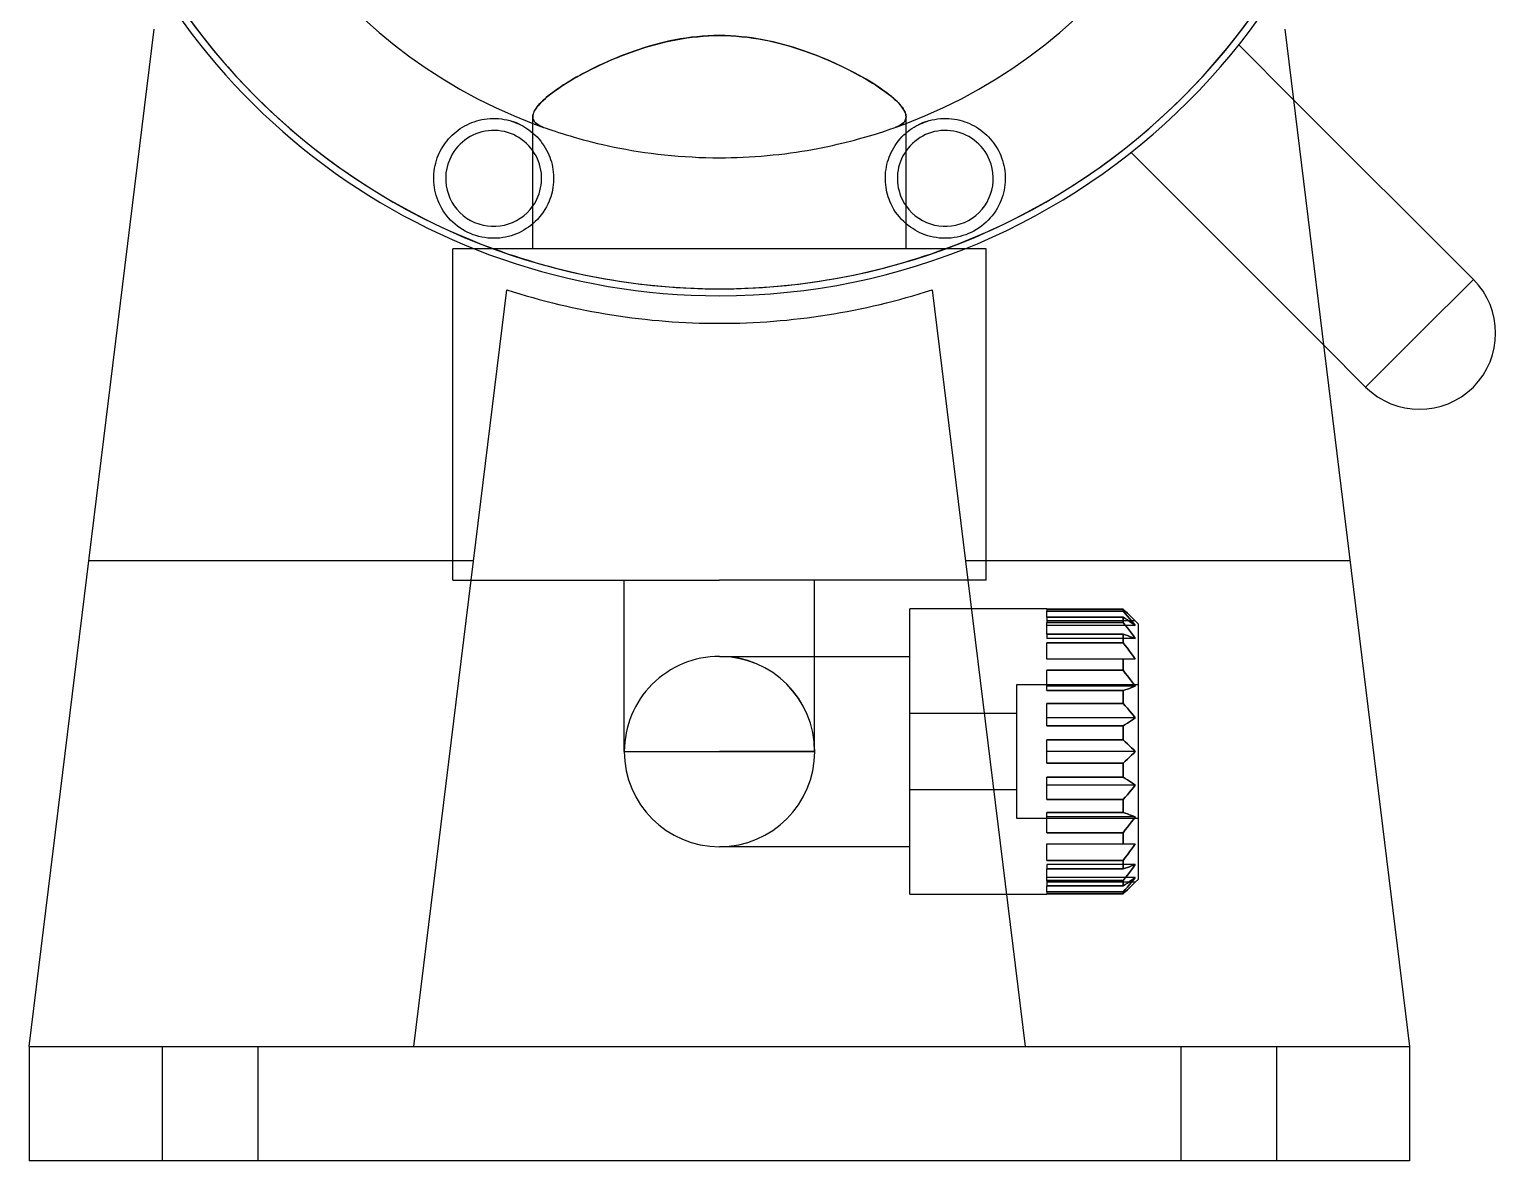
# Model space of a CAD drawing. Header units: millimetres. Extents: x -200 to 45, y 0 to 465.
# Drawn here: x -200 to 44.5, y 0 to 188.7 of the extents above; entities that cross this region are included whole.
import ezdxf

# ---------------------------------------------------------------- set-up
doc = ezdxf.new("R2010")
doc.units = ezdxf.units.MM
doc.layers.add('MAIN-1', color=7, linetype='Continuous')
doc.layers.add('MAIN-2', color=7, linetype='Continuous')

msp = doc.modelspace()

# ---------------------------------------------------------------- linework, layer by layer
at = {"layer": 'MAIN-1'}
for p, q in [((-200.03, 19.05), (-179.19, 188.75)), ((9.33, 188.75), (30.16, 19.05)), ((-96.68, 185.92), (-97.52, 185.66)), ((-95.84, 186.16), (-96.68, 185.92)), ((-94.98, 186.38), (-95.84, 186.16)), ((-94.11, 186.6), (-94.98, 186.38)), ((-93.23, 186.8), (-94.11, 186.6)), ((-92.34, 186.98), (-93.23, 186.8)), ((-91.43, 187.14), (-92.34, 186.98)), ((-90.52, 187.28), (-91.43, 187.14)), ((-89.6, 187.41), (-90.52, 187.28)), ((-88.68, 187.51), (-89.6, 187.41)), ((-87.75, 187.59), (-88.68, 187.51)), ((-86.81, 187.65), (-87.75, 187.59)), ((-85.87, 187.69), (-86.81, 187.65)), ((-84.93, 187.7), (-85.87, 187.69)), ((-84.02, 187.69), (-84.93, 187.7)), ((-83.1, 187.65), (-84.02, 187.69)), ((-82.19, 187.6), (-83.1, 187.65)), ((-81.28, 187.52), (-82.19, 187.6)), ((-80.38, 187.42), (-81.28, 187.52)), ((-79.48, 187.31), (-80.38, 187.42)), ((-78.6, 187.17), (-79.48, 187.31)), ((-77.72, 187.01), (-78.6, 187.17)), ((-76.85, 186.84), (-77.72, 187.01)), ((-75.99, 186.65), (-76.85, 186.84)), ((-75.14, 186.45), (-75.99, 186.65)), ((-74.3, 186.23), (-75.14, 186.45)), ((-73.47, 186), (-74.3, 186.23)), ((-72.65, 185.76), (-73.47, 186)), ((-102.96, 183.64), (-103.68, 183.33)), ((-102.23, 183.95), (-102.96, 183.64)), ((-101.48, 184.25), (-102.23, 183.95)), ((-100.72, 184.55), (-101.48, 184.25)), ((-99.94, 184.84), (-100.72, 184.55)), ((-99.14, 185.12), (-99.94, 184.84)), ((-98.34, 185.4), (-99.14, 185.12)), ((-97.52, 185.66), (-98.34, 185.4)), ((-71.84, 185.5), (-72.65, 185.76)), ((-71.04, 185.23), (-71.84, 185.5)), ((-70.25, 184.96), (-71.04, 185.23)), ((-69.46, 184.67), (-70.25, 184.96)), ((-68.69, 184.37), (-69.46, 184.67)), ((-67.93, 184.07), (-68.69, 184.37)), ((-67.18, 183.76), (-67.93, 184.07)), ((-66.44, 183.44), (-67.18, 183.76)), ((-65.71, 183.11), (-66.44, 183.44)), ((-108.23, 181.07), (-108.81, 180.74)), ((-107.64, 181.39), (-108.23, 181.07)), ((-107.02, 181.72), (-107.64, 181.39)), ((-106.39, 182.04), (-107.02, 181.72)), ((-105.74, 182.36), (-106.39, 182.04)), ((-105.07, 182.69), (-105.74, 182.36)), ((-104.38, 183.01), (-105.07, 182.69)), ((-103.68, 183.33), (-104.38, 183.01)), ((-65, 182.78), (-65.71, 183.11)), ((-64.3, 182.45), (-65, 182.78)), ((-63.62, 182.11), (-64.3, 182.45)), ((-62.95, 181.77), (-63.62, 182.11)), ((-62.31, 181.43), (-62.95, 181.77)), ((-61.68, 181.09), (-62.31, 181.43)), ((-61.07, 180.76), (-61.68, 181.09)), ((-112.3, 178.53), (-112.72, 178.23)), ((-111.87, 178.84), (-112.3, 178.53)), ((-111.41, 179.15), (-111.87, 178.84)), ((-110.93, 179.46), (-111.41, 179.15)), ((-110.43, 179.78), (-110.93, 179.46)), ((-109.91, 180.1), (-110.43, 179.78)), ((-109.37, 180.42), (-109.91, 180.1)), ((-108.81, 180.74), (-109.37, 180.42)), ((-60.49, 180.42), (-61.07, 180.76)), ((-59.93, 180.08), (-60.49, 180.42)), ((-59.38, 179.75), (-59.93, 180.08)), ((-58.86, 179.42), (-59.38, 179.75)), ((-58.37, 179.09), (-58.86, 179.42)), ((-57.89, 178.77), (-58.37, 179.09)), ((-57.44, 178.45), (-57.89, 178.77)), ((-114.97, 176.25), (-115.19, 175.99)), ((-114.72, 176.52), (-114.97, 176.25)), ((-114.44, 176.79), (-114.72, 176.52)), ((-114.15, 177.06), (-114.44, 176.79)), ((-113.82, 177.35), (-114.15, 177.06)), ((-113.48, 177.63), (-113.82, 177.35)), ((-113.11, 177.93), (-113.48, 177.63)), ((-112.72, 178.23), (-113.11, 177.93)), ((-57.02, 178.13), (-57.44, 178.45)), ((-56.62, 177.82), (-57.02, 178.13)), ((-56.24, 177.52), (-56.62, 177.82)), ((-55.89, 177.22), (-56.24, 177.52)), ((-55.56, 176.92), (-55.89, 177.22)), ((-55.27, 176.64), (-55.56, 176.92)), ((-54.99, 176.36), (-55.27, 176.64)), ((-54.75, 176.08), (-54.99, 176.36)), ((-54.53, 175.82), (-54.75, 176.08)), ((10.76, 177.06), (40.79, 147.03)), ((-125, 173.58), (-124.56, 173.68)), ((-124.56, 173.68), (-124.11, 173.76)), ((-124.11, 173.76), (-123.66, 173.82)), ((-123.66, 173.82), (-123.19, 173.86)), ((-123.19, 173.86), (-122.72, 173.88)), ((-122.72, 173.88), (-122.25, 173.87)), ((-122.25, 173.87), (-121.77, 173.85)), ((-121.77, 173.85), (-121.29, 173.8)), ((-121.29, 173.8), (-120.82, 173.72)), ((-120.82, 173.72), (-120.35, 173.63)), ((-120.35, 173.63), (-119.89, 173.51)), ((-116.03, 174.36), (-116.05, 174.16)), ((-116.05, 152.12), (-116.05, 174.16)), ((-115.99, 174.57), (-116.03, 174.36)), ((-115.92, 174.79), (-115.99, 174.57)), ((-115.83, 175.02), (-115.92, 174.79)), ((-115.71, 175.25), (-115.83, 175.02)), ((-115.56, 175.49), (-115.71, 175.25)), ((-115.39, 175.74), (-115.56, 175.49)), ((-115.19, 175.99), (-115.39, 175.74)), ((-54.35, 175.56), (-54.53, 175.82)), ((-54.19, 175.31), (-54.35, 175.56)), ((-54.05, 175.06), (-54.19, 175.31)), ((-53.95, 174.82), (-54.05, 175.06)), ((-53.88, 174.59), (-53.95, 174.82)), ((-53.83, 174.37), (-53.88, 174.59)), ((-53.82, 174.16), (-53.83, 174.37)), ((-53.82, 152.12), (-53.82, 174.16)), ((-49.97, 173.51), (-49.51, 173.62)), ((-49.51, 173.62), (-49.04, 173.72)), ((-49.04, 173.72), (-48.57, 173.79)), ((-48.57, 173.79), (-48.09, 173.85)), ((-48.09, 173.85), (-47.62, 173.87)), ((-47.62, 173.87), (-47.14, 173.88)), ((-47.14, 173.88), (-46.67, 173.86)), ((-46.67, 173.86), (-46.21, 173.82)), ((-46.21, 173.82), (-45.75, 173.76)), ((-45.75, 173.76), (-45.3, 173.68)), ((-45.3, 173.68), (-44.86, 173.58)), ((-129.51, 171.1), (-129.19, 171.39)), ((-129.19, 171.39), (-128.86, 171.67)), ((-128.86, 171.67), (-128.51, 171.94)), ((-128.51, 171.94), (-128.15, 172.19)), ((-128.15, 172.19), (-127.79, 172.42)), ((-127.79, 172.42), (-127.41, 172.64)), ((-127.41, 172.64), (-127.02, 172.84)), ((-127.02, 172.84), (-126.63, 173.03)), ((-126.63, 173.03), (-126.23, 173.19)), ((-126.23, 173.19), (-125.83, 173.34)), ((-125.83, 173.34), (-125.42, 173.47)), ((-125.42, 173.47), (-125, 173.58)), ((-119.89, 173.51), (-119.44, 173.37)), ((-118.1, 172.82), (-117.74, 172.63)), ((-117.74, 172.63), (-117.39, 172.42)), ((-117.39, 172.42), (-117.04, 172.2)), ((-117.04, 172.2), (-116.7, 171.96)), ((-116.7, 171.96), (-116.37, 171.71)), ((-116.37, 171.71), (-116.05, 171.44)), ((-53.82, 171.44), (-53.5, 171.71)), ((-53.5, 171.71), (-53.17, 171.96)), ((-53.17, 171.96), (-52.83, 172.2)), ((-52.83, 172.2), (-52.48, 172.42)), ((-52.48, 172.42), (-52.12, 172.63)), ((-52.12, 172.63), (-51.76, 172.82)), ((-50.42, 173.37), (-49.97, 173.51)), ((-44.86, 173.58), (-44.44, 173.47)), ((-44.44, 173.47), (-44.03, 173.34)), ((-44.03, 173.34), (-43.63, 173.19)), ((-43.63, 173.19), (-43.23, 173.03)), ((-43.23, 173.03), (-42.84, 172.84)), ((-42.84, 172.84), (-42.45, 172.64)), ((-42.45, 172.64), (-42.08, 172.42)), ((-42.08, 172.42), (-41.71, 172.19)), ((-41.71, 172.19), (-41.35, 171.94)), ((-41.35, 171.94), (-41.01, 171.67)), ((-41.01, 171.67), (-40.67, 171.39)), ((-40.67, 171.39), (-40.36, 171.1)), ((-131.49, 168.44), (-131.3, 168.8)), ((-131.3, 168.8), (-131.09, 169.14)), ((-131.09, 169.14), (-130.87, 169.49)), ((-130.87, 169.49), (-130.63, 169.83)), ((-130.63, 169.83), (-130.37, 170.16)), ((-130.37, 170.16), (-130.1, 170.48)), ((-130.1, 170.48), (-129.81, 170.8)), ((-129.81, 170.8), (-129.51, 171.1)), ((-40.36, 171.1), (-40.05, 170.8)), ((-40.05, 170.8), (-39.77, 170.48)), ((-39.77, 170.48), (-39.49, 170.16)), ((-39.49, 170.16), (-39.24, 169.83)), ((-39.24, 169.83), (-38.99, 169.49)), ((-38.99, 169.49), (-38.77, 169.14)), ((-38.77, 169.14), (-38.56, 168.8)), ((-38.56, 168.8), (-38.37, 168.44)), ((-132.36, 166.01), (-132.25, 166.44)), ((-132.25, 166.44), (-132.13, 166.88)), ((-132.13, 166.88), (-131.99, 167.3)), ((-131.99, 167.3), (-131.83, 167.71)), ((-131.83, 167.71), (-131.66, 168.08)), ((-131.66, 168.08), (-131.49, 168.44)), ((-38.37, 168.44), (-38.2, 168.08)), ((-38.2, 168.08), (-38.03, 167.71)), ((-38.03, 167.71), (-37.88, 167.3)), ((-37.88, 167.3), (-37.73, 166.88)), ((-37.73, 166.88), (-37.61, 166.44)), ((-37.61, 166.44), (-37.5, 166.01)), ((-132.59, 164.19), (-132.56, 164.65)), ((-132.59, 163.73), (-132.59, 164.19)), ((-132.56, 164.65), (-132.51, 165.11)), ((-132.51, 165.11), (-132.45, 165.56)), ((-132.45, 165.56), (-132.36, 166.01)), ((-37.5, 166.01), (-37.42, 165.56)), ((-37.42, 165.56), (-37.35, 165.11)), ((-37.35, 165.11), (-37.3, 164.65)), ((-37.3, 164.65), (-37.28, 164.19)), ((-37.28, 164.19), (-37.27, 163.73)), ((-132.57, 163.27), (-132.59, 163.73)), ((-132.53, 162.81), (-132.57, 163.27)), ((-132.47, 162.35), (-132.53, 162.81)), ((-132.39, 161.9), (-132.47, 162.35)), ((-132.29, 161.45), (-132.39, 161.9)), ((-132.17, 161.01), (-132.29, 161.45)), ((-37.57, 161.45), (-37.69, 161.01)), ((-37.47, 161.9), (-37.57, 161.45)), ((-37.39, 162.35), (-37.47, 161.9)), ((-37.33, 162.81), (-37.39, 162.35)), ((-37.29, 163.27), (-37.33, 162.81)), ((-37.27, 163.73), (-37.29, 163.27)), ((-132.03, 160.58), (-132.17, 161.01)), ((-131.87, 160.15), (-132.03, 160.58)), ((-131.68, 159.72), (-131.87, 160.15)), ((-131.47, 159.29), (-131.68, 159.72)), ((-131.24, 158.87), (-131.47, 159.29)), ((-38.39, 159.29), (-38.62, 158.87)), ((-38.18, 159.72), (-38.39, 159.29)), ((-37.99, 160.15), (-38.18, 159.72)), ((-37.83, 160.58), (-37.99, 160.15)), ((-37.69, 161.01), (-37.83, 160.58)), ((-130.99, 158.46), (-131.24, 158.87)), ((-130.71, 158.05), (-130.99, 158.46)), ((-130.42, 157.65), (-130.71, 158.05)), ((-130.1, 157.27), (-130.42, 157.65)), ((-129.76, 156.9), (-130.1, 157.27)), ((-129.4, 156.55), (-129.76, 156.9)), ((-129.02, 156.22), (-129.4, 156.55)), ((-40.47, 156.55), (-40.84, 156.22)), ((-40.11, 156.9), (-40.47, 156.55)), ((-39.77, 157.27), (-40.11, 156.9)), ((-39.45, 157.65), (-39.77, 157.27)), ((-39.15, 158.05), (-39.45, 157.65)), ((-38.87, 158.46), (-39.15, 158.05)), ((-38.62, 158.87), (-38.87, 158.46)), ((-128.62, 155.91), (-129.02, 156.22)), ((-128.21, 155.61), (-128.62, 155.91)), ((-127.79, 155.34), (-128.21, 155.61)), ((-127.36, 155.09), (-127.79, 155.34)), ((-126.92, 154.86), (-127.36, 155.09)), ((-126.47, 154.66), (-126.92, 154.86)), ((-126.01, 154.48), (-126.47, 154.66)), ((-125.54, 154.33), (-126.01, 154.48)), ((-125.06, 154.19), (-125.54, 154.33)), ((-124.58, 154.08), (-125.06, 154.19)), ((-124.08, 153.99), (-124.58, 154.08)), ((-120.6, 154.08), (-121.08, 153.99)), ((-120.12, 154.19), (-120.6, 154.08)), ((-119.66, 154.32), (-120.12, 154.19)), ((-119.21, 154.47), (-119.66, 154.32)), ((-118.77, 154.64), (-119.21, 154.47)), ((-118.35, 154.82), (-118.77, 154.64)), ((-117.94, 155.02), (-118.35, 154.82)), ((-117.54, 155.25), (-117.94, 155.02)), ((-117.15, 155.49), (-117.54, 155.25)), ((-116.77, 155.75), (-117.15, 155.49)), ((-116.4, 156.02), (-116.77, 155.75)), ((-116.05, 156.32), (-116.4, 156.02)), ((-53.46, 156.02), (-53.82, 156.32)), ((-53.09, 155.75), (-53.46, 156.02)), ((-52.71, 155.49), (-53.09, 155.75)), ((-52.32, 155.25), (-52.71, 155.49)), ((-51.92, 155.02), (-52.32, 155.25)), ((-51.51, 154.82), (-51.92, 155.02)), ((-51.09, 154.64), (-51.51, 154.82)), ((-50.66, 154.47), (-51.09, 154.64)), ((-50.2, 154.32), (-50.66, 154.47)), ((-49.74, 154.19), (-50.2, 154.32)), ((-49.26, 154.08), (-49.74, 154.19)), ((-48.78, 153.99), (-49.26, 154.08)), ((-45.29, 154.08), (-45.78, 153.99)), ((-44.8, 154.19), (-45.29, 154.08)), ((-44.32, 154.33), (-44.8, 154.19)), ((-43.85, 154.48), (-44.32, 154.33)), ((-43.39, 154.66), (-43.85, 154.48)), ((-42.94, 154.86), (-43.39, 154.66)), ((-42.5, 155.09), (-42.94, 154.86)), ((-42.07, 155.34), (-42.5, 155.09)), ((-41.65, 155.61), (-42.07, 155.34)), ((-41.24, 155.91), (-41.65, 155.61)), ((-40.84, 156.22), (-41.24, 155.91)), ((-84.93, 152.12), (-129.38, 152.12)), ((-129.38, 96.84), (-129.38, 152.12)), ((-123.58, 153.93), (-124.08, 153.99)), ((-123.08, 153.89), (-123.58, 153.93)), ((-122.58, 153.88), (-123.08, 153.89)), ((-122.07, 153.89), (-122.58, 153.88)), ((-121.58, 153.93), (-122.07, 153.89)), ((-121.08, 153.99), (-121.58, 153.93)), ((-40.48, 152.12), (-84.93, 152.12)), ((-48.29, 153.93), (-48.78, 153.99)), ((-47.79, 153.89), (-48.29, 153.93)), ((-47.29, 153.88), (-47.79, 153.89)), ((-46.78, 153.89), (-47.29, 153.88)), ((-46.28, 153.93), (-46.78, 153.89)), ((-45.78, 153.99), (-46.28, 153.93)), ((-40.48, 96.84), (-40.48, 152.12)), ((40.79, 147.03), (31.81, 138.05)), ((22.83, 129.07), (31.81, 138.05)), ((15.79, 136.11), (22.83, 129.07)), ((-135.89, 19.05), (-126.34, 96.84)), ((-129.38, 96.84), (-84.93, 96.84)), ((-100.81, 68.26), (-100.81, 96.84)), ((-40.48, 96.84), (-84.93, 96.84)), ((-69.06, 68.26), (-69.06, 96.84)), ((-43.52, 96.84), (-33.97, 19.05)), ((-53.18, 44.45), (-53.18, 92.08)), ((-42.94, 92.08), (-53.18, 92.08)), ((-69.06, 84.14), (-53.18, 84.14)), ((-100.81, 68.26), (-84.93, 68.26)), ((-69.06, 68.26), (-84.93, 68.26)), ((-84.93, 52.39), (-53.18, 52.39)), ((-53.18, 44.45), (-37.09, 44.45)), ((-200.03, 19.05), (-177.8, 19.05)), ((-200.03, 19.05), (-200.03, 0)), ((-177.8, 19.05), (-161.93, 19.05)), ((-177.8, 0), (-177.8, 19.05)), ((-161.93, 19.05), (-7.94, 19.05)), ((-161.93, 19.05), (-161.93, 0)), ((-7.94, 19.05), (7.94, 19.05)), ((-7.94, 0), (-7.94, 19.05)), ((7.94, 19.05), (30.16, 19.05)), ((7.94, 19.05), (7.94, 0)), ((30.16, 19.05), (30.16, 0)), ((-177.8, 0), (-200.03, 0)), ((-161.93, 0), (-177.8, 0)), ((-7.94, 0), (-161.93, 0)), ((7.94, 0), (-7.94, 0)), ((30.16, 0), (7.94, 0))]:
    msp.add_line(p, q, dxfattribs=at)
for centre, radius, start, end in [((-84.93, 254.79), 109.34, 110.1124, 249.8876), ((-84.93, 254.79), 109.34, 290.1124, 69.8876), ((-84.93, 254.79), 87.47, 110.8374, 249.1626), ((-84.93, 254.79), 87.47, 290.8374, 69.1626), ((-122.59, 163.88), 8, 35.1373, 157.5), ((-84.93, 254.79), 88.43, 247.0312, 247.9688), ((-47.27, 163.88), 8, 22.5, 144.8628), ((-84.93, 254.79), 88.43, 292.0312, 292.9688), ((-122.59, 163.88), 8, 157.5, 324.8627), ((-47.27, 163.88), 8, 215.1372, 22.5), ((31.81, 138.05), 12.7, 315, 45), ((31.81, 138.05), 12.7, 225, 315), ((-84.93, 68.26), 15.88, 180, 270), ((-84.93, 68.26), 15.88, 270, 0)]:
    msp.add_arc(centre, radius, start, end, dxfattribs=at)
at = {"layer": 'MAIN-2'}
for p, q in [((-179.19, 188.75), (-179.19, 188.75)), ((-179.19, 188.75), (-179.19, 188.75)), ((9.33, 188.75), (9.33, 188.75)), ((9.33, 188.75), (9.33, 188.75)), ((-97.21, 185.76), (-96.39, 186)), ((-96.39, 186), (-95.57, 186.23)), ((-95.57, 186.23), (-94.73, 186.45)), ((-94.73, 186.45), (-93.88, 186.65)), ((-93.88, 186.65), (-93.02, 186.84)), ((-93.02, 186.84), (-92.15, 187.01)), ((-92.15, 187.01), (-91.27, 187.17)), ((-91.27, 187.17), (-90.38, 187.31)), ((-90.38, 187.31), (-89.48, 187.42)), ((-89.48, 187.42), (-88.58, 187.52)), ((-88.58, 187.52), (-87.67, 187.6)), ((-87.67, 187.6), (-86.76, 187.65)), ((-86.76, 187.65), (-85.85, 187.69)), ((-85.85, 187.69), (-84.93, 187.7)), ((-84.93, 187.7), (-83.99, 187.69)), ((-83.99, 187.69), (-83.05, 187.65)), ((-83.05, 187.65), (-82.12, 187.59)), ((-82.12, 187.59), (-81.18, 187.51)), ((-81.18, 187.51), (-80.26, 187.41)), ((-80.26, 187.41), (-79.34, 187.28)), ((-79.34, 187.28), (-78.43, 187.14)), ((-78.43, 187.14), (-77.53, 186.98)), ((-77.53, 186.98), (-76.63, 186.8)), ((-76.63, 186.8), (-75.75, 186.6)), ((-75.75, 186.6), (-74.88, 186.38)), ((-74.88, 186.38), (-74.03, 186.16)), ((-74.03, 186.16), (-73.18, 185.92)), ((-73.18, 185.92), (-72.35, 185.66)), ((1.66, 186.16), (10.76, 177.06)), ((-104.15, 183.11), (-103.43, 183.44)), ((-103.43, 183.44), (-102.69, 183.76)), ((-102.69, 183.76), (-101.94, 184.07)), ((-101.94, 184.07), (-101.17, 184.37)), ((-101.17, 184.37), (-100.4, 184.67)), ((-100.4, 184.67), (-99.62, 184.96)), ((-99.62, 184.96), (-98.82, 185.23)), ((-98.82, 185.23), (-98.02, 185.5)), ((-98.02, 185.5), (-97.21, 185.76)), ((-72.35, 185.66), (-71.53, 185.4)), ((-71.53, 185.4), (-70.72, 185.12)), ((-70.72, 185.12), (-69.93, 184.84)), ((-69.93, 184.84), (-69.15, 184.55)), ((-69.15, 184.55), (-68.38, 184.25)), ((-68.38, 184.25), (-67.63, 183.95)), ((-67.63, 183.95), (-66.9, 183.64)), ((-66.9, 183.64), (-66.18, 183.33)), ((-108.79, 180.76), (-108.18, 181.09)), ((-108.18, 181.09), (-107.56, 181.43)), ((-107.56, 181.43), (-106.91, 181.77)), ((-106.91, 181.77), (-106.25, 182.11)), ((-106.25, 182.11), (-105.56, 182.45)), ((-105.56, 182.45), (-104.86, 182.78)), ((-104.86, 182.78), (-104.15, 183.11)), ((-66.18, 183.33), (-65.48, 183.01)), ((-65.48, 183.01), (-64.79, 182.69)), ((-64.79, 182.69), (-64.13, 182.36)), ((-64.13, 182.36), (-63.48, 182.04)), ((-63.48, 182.04), (-62.84, 181.72)), ((-62.84, 181.72), (-62.23, 181.39)), ((-62.23, 181.39), (-61.63, 181.07)), ((-61.63, 181.07), (-61.05, 180.74)), ((-112.42, 178.45), (-111.97, 178.77)), ((-111.97, 178.77), (-111.49, 179.09)), ((-111.49, 179.09), (-111, 179.42)), ((-111, 179.42), (-110.48, 179.75)), ((-110.48, 179.75), (-109.94, 180.08)), ((-109.94, 180.08), (-109.37, 180.42)), ((-109.37, 180.42), (-108.79, 180.76)), ((-61.05, 180.74), (-60.49, 180.42)), ((-60.49, 180.42), (-59.95, 180.1)), ((-59.95, 180.1), (-59.43, 179.78)), ((-59.43, 179.78), (-58.93, 179.46)), ((-58.93, 179.46), (-58.45, 179.15)), ((-58.45, 179.15), (-58, 178.84)), ((-58, 178.84), (-57.56, 178.53)), ((-57.56, 178.53), (-57.14, 178.23)), ((-115.33, 175.82), (-115.11, 176.08)), ((-115.11, 176.08), (-114.87, 176.36)), ((-114.87, 176.36), (-114.6, 176.64)), ((-114.6, 176.64), (-114.3, 176.92)), ((-114.3, 176.92), (-113.97, 177.22)), ((-113.97, 177.22), (-113.62, 177.52)), ((-113.62, 177.52), (-113.25, 177.82)), ((-113.25, 177.82), (-112.84, 178.13)), ((-112.84, 178.13), (-112.42, 178.45)), ((-57.14, 178.23), (-56.75, 177.93)), ((-56.75, 177.93), (-56.38, 177.63)), ((-56.38, 177.63), (-56.04, 177.35)), ((-56.04, 177.35), (-55.72, 177.06)), ((-55.72, 177.06), (-55.42, 176.79)), ((-55.42, 176.79), (-55.15, 176.52)), ((-55.15, 176.52), (-54.9, 176.25)), ((-54.9, 176.25), (-54.67, 175.99)), ((-116.05, 174.16), (-116.03, 174.37)), ((-116.05, 174.16), (-116.03, 173.94)), ((-116.03, 173.94), (-116.05, 174.16)), ((-116.03, 174.37), (-115.99, 174.59)), ((-116.03, 173.94), (-115.98, 173.72)), ((-115.98, 173.72), (-116.03, 173.94)), ((-115.99, 174.59), (-115.91, 174.82)), ((-115.98, 173.72), (-115.89, 173.52)), ((-115.89, 173.52), (-115.98, 173.72)), ((-115.91, 174.82), (-115.81, 175.06)), ((-115.81, 175.06), (-115.68, 175.31)), ((-115.68, 175.31), (-115.52, 175.56)), ((-115.52, 175.56), (-115.33, 175.82)), ((-54.67, 175.99), (-54.48, 175.74)), ((-54.48, 175.74), (-54.3, 175.49)), ((-54.3, 175.49), (-54.16, 175.25)), ((-54.16, 175.25), (-54.03, 175.02)), ((-54.03, 175.02), (-53.94, 174.79)), ((-53.98, 173.52), (-53.89, 173.72)), ((-53.89, 173.72), (-53.98, 173.52)), ((-53.94, 174.79), (-53.87, 174.57)), ((-53.89, 173.72), (-53.83, 173.94)), ((-53.83, 173.94), (-53.89, 173.72)), ((-53.87, 174.57), (-53.83, 174.36)), ((-53.83, 174.36), (-53.82, 174.16)), ((-53.83, 173.94), (-53.82, 174.16)), ((-53.82, 174.16), (-53.83, 173.94)), ((-116.05, 171.44), (-115.7, 171.12)), ((-115.89, 173.52), (-115.76, 173.33)), ((-115.76, 173.33), (-115.89, 173.52)), ((-115.76, 173.33), (-115.6, 173.15)), ((-115.6, 173.15), (-115.76, 173.33)), ((-115.6, 173.15), (-115.4, 172.97)), ((-115.4, 172.97), (-115.6, 173.15)), ((-115.4, 172.97), (-115.17, 172.81)), ((-115.17, 172.81), (-115.4, 172.97)), ((-115.17, 172.81), (-114.9, 172.66)), ((-114.9, 172.66), (-115.17, 172.81)), ((-114.9, 172.66), (-114.6, 172.52)), ((-114.6, 172.52), (-114.9, 172.66)), ((-114.6, 172.52), (-114.26, 172.38)), ((-114.26, 172.38), (-114.6, 172.52)), ((-114.25, 172.38), (-113.84, 172.24)), ((-113.84, 172.24), (-113.38, 172.08)), ((-113.38, 172.08), (-112.88, 171.91)), ((-112.88, 171.91), (-112.35, 171.73)), ((-112.35, 171.73), (-111.77, 171.54)), ((-111.77, 171.54), (-111.16, 171.35)), ((-111.16, 171.35), (-110.52, 171.15)), ((-59.31, 171.16), (-58.75, 171.33)), ((-58.75, 171.33), (-58.22, 171.5)), ((-58.22, 171.5), (-57.71, 171.67)), ((-57.71, 171.67), (-57.23, 171.83)), ((-57.23, 171.83), (-56.78, 171.98)), ((-56.78, 171.98), (-56.35, 172.12)), ((-56.35, 172.12), (-55.96, 172.26)), ((-55.96, 172.26), (-55.61, 172.38)), ((-55.61, 172.38), (-55.27, 172.52)), ((-55.27, 172.52), (-55.61, 172.38)), ((-55.27, 172.52), (-54.96, 172.66)), ((-54.96, 172.66), (-55.27, 172.52)), ((-54.96, 172.66), (-54.69, 172.81)), ((-54.69, 172.81), (-54.96, 172.66)), ((-54.69, 172.81), (-54.46, 172.97)), ((-54.46, 172.97), (-54.69, 172.81)), ((-54.46, 172.97), (-54.26, 173.15)), ((-54.26, 173.15), (-54.46, 172.97)), ((-54.26, 173.15), (-54.1, 173.33)), ((-54.1, 173.33), (-54.26, 173.15)), ((-54.17, 171.12), (-53.82, 171.44)), ((-54.1, 173.33), (-53.98, 173.52)), ((-53.98, 173.52), (-54.1, 173.33)), ((-115.7, 171.12), (-115.36, 170.79)), ((-115.36, 170.79), (-115.05, 170.45)), ((-115.05, 170.45), (-114.75, 170.09)), ((-114.75, 170.09), (-114.48, 169.72)), ((-114.48, 169.72), (-114.22, 169.35)), ((-114.22, 169.35), (-113.99, 168.98)), ((-113.99, 168.98), (-113.77, 168.6)), ((-110.52, 171.15), (-109.84, 170.95)), ((-109.84, 170.95), (-109.14, 170.74)), ((-109.14, 170.74), (-108.41, 170.53)), ((-108.41, 170.53), (-107.66, 170.33)), ((-107.66, 170.33), (-106.89, 170.12)), ((-106.89, 170.12), (-106.09, 169.92)), ((-106.09, 169.92), (-105.25, 169.71)), ((-105.25, 169.71), (-104.37, 169.51)), ((-104.37, 169.51), (-103.46, 169.31)), ((-103.46, 169.31), (-102.52, 169.11)), ((-102.52, 169.11), (-101.55, 168.92)), ((-101.55, 168.92), (-100.55, 168.73)), ((-69.42, 168.71), (-68.55, 168.87)), ((-68.55, 168.87), (-67.7, 169.04)), ((-67.7, 169.04), (-66.87, 169.21)), ((-66.87, 169.21), (-66.06, 169.38)), ((-66.06, 169.38), (-65.28, 169.56)), ((-65.28, 169.56), (-64.53, 169.74)), ((-64.53, 169.74), (-63.8, 169.91)), ((-63.8, 169.91), (-63.1, 170.09)), ((-63.1, 170.09), (-62.42, 170.27)), ((-62.42, 170.27), (-61.76, 170.45)), ((-61.76, 170.45), (-61.12, 170.63)), ((-61.12, 170.63), (-60.5, 170.81)), ((-60.5, 170.81), (-59.89, 170.98)), ((-59.89, 170.98), (-59.31, 171.16)), ((-56.09, 168.6), (-55.88, 168.98)), ((-55.88, 168.98), (-55.64, 169.35)), ((-55.64, 169.35), (-55.39, 169.72)), ((-55.39, 169.72), (-55.11, 170.09)), ((-55.11, 170.09), (-54.81, 170.45)), ((-54.81, 170.45), (-54.5, 170.79)), ((-54.5, 170.79), (-54.17, 171.12)), ((-113.77, 168.6), (-113.58, 168.22)), ((-113.58, 168.22), (-113.4, 167.83)), ((-113.4, 167.83), (-113.24, 167.44)), ((-113.24, 167.44), (-113.1, 167.03)), ((-113.1, 167.03), (-112.97, 166.62)), ((-112.97, 166.62), (-112.86, 166.2)), ((-100.55, 168.73), (-99.52, 168.55)), ((-99.52, 168.55), (-98.47, 168.38)), ((-98.47, 168.38), (-97.4, 168.22)), ((-97.4, 168.22), (-96.31, 168.07)), ((-96.31, 168.07), (-95.2, 167.93)), ((-95.2, 167.93), (-94.08, 167.8)), ((-94.08, 167.8), (-92.94, 167.69)), ((-92.94, 167.69), (-91.8, 167.6)), ((-91.8, 167.6), (-90.65, 167.51)), ((-90.65, 167.51), (-89.5, 167.45)), ((-89.5, 167.45), (-88.35, 167.39)), ((-88.35, 167.39), (-87.2, 167.35)), ((-87.2, 167.35), (-86.06, 167.33)), ((-86.06, 167.33), (-84.93, 167.32)), ((-84.93, 167.32), (-83.95, 167.33)), ((-83.95, 167.33), (-82.96, 167.35)), ((-82.96, 167.35), (-81.97, 167.38)), ((-81.97, 167.38), (-80.97, 167.42)), ((-80.97, 167.42), (-79.97, 167.47)), ((-79.97, 167.47), (-78.97, 167.53)), ((-78.97, 167.53), (-77.97, 167.6)), ((-77.97, 167.6), (-76.98, 167.69)), ((-76.98, 167.69), (-76, 167.78)), ((-76, 167.78), (-75.02, 167.89)), ((-75.02, 167.89), (-74.05, 168)), ((-74.05, 168), (-73.09, 168.13)), ((-73.09, 168.13), (-72.15, 168.26)), ((-72.15, 168.26), (-71.22, 168.4)), ((-71.22, 168.4), (-70.32, 168.55)), ((-70.32, 168.55), (-69.42, 168.71)), ((-57, 166.2), (-56.89, 166.62)), ((-56.89, 166.62), (-56.76, 167.03)), ((-56.76, 167.03), (-56.62, 167.44)), ((-56.62, 167.44), (-56.46, 167.83)), ((-56.46, 167.83), (-56.28, 168.22)), ((-56.28, 168.22), (-56.09, 168.6)), ((-16.3, 168.2), (15.79, 136.11)), ((-112.86, 166.2), (-112.77, 165.78)), ((-112.77, 165.78), (-112.7, 165.35)), ((-112.7, 165.35), (-112.64, 164.92)), ((-112.64, 164.92), (-112.61, 164.49)), ((-112.61, 164.49), (-112.59, 164.07)), ((-112.59, 164.07), (-112.59, 163.64)), ((-57.27, 164.07), (-57.26, 164.49)), ((-57.27, 163.64), (-57.27, 164.07)), ((-57.26, 164.49), (-57.22, 164.92)), ((-57.22, 164.92), (-57.16, 165.35)), ((-57.16, 165.35), (-57.09, 165.78)), ((-57.09, 165.78), (-57, 166.2)), ((-112.86, 161.58), (-112.96, 161.19)), ((-112.77, 161.98), (-112.86, 161.58)), ((-112.7, 162.38), (-112.77, 161.98)), ((-112.65, 162.8), (-112.7, 162.38)), ((-112.61, 163.22), (-112.65, 162.8)), ((-112.59, 163.64), (-112.61, 163.22)), ((-57.25, 163.22), (-57.27, 163.64)), ((-57.21, 162.8), (-57.25, 163.22)), ((-57.16, 162.38), (-57.21, 162.8)), ((-57.09, 161.98), (-57.16, 162.38)), ((-57.01, 161.58), (-57.09, 161.98)), ((-56.91, 161.19), (-57.01, 161.58)), ((-113.78, 159.14), (-114.04, 158.7)), ((-113.55, 159.6), (-113.78, 159.14)), ((-113.35, 160.05), (-113.55, 159.6)), ((-113.2, 160.43), (-113.35, 160.05)), ((-113.07, 160.81), (-113.2, 160.43)), ((-112.96, 161.19), (-113.07, 160.81)), ((-56.79, 160.81), (-56.91, 161.19)), ((-56.66, 160.43), (-56.79, 160.81)), ((-56.51, 160.05), (-56.66, 160.43)), ((-56.31, 159.6), (-56.51, 160.05)), ((-56.08, 159.14), (-56.31, 159.6)), ((-55.83, 158.7), (-56.08, 159.14)), ((-115.66, 156.67), (-116.05, 156.32)), ((-115.29, 157.04), (-115.66, 156.67)), ((-114.94, 157.44), (-115.29, 157.04)), ((-114.62, 157.84), (-114.94, 157.44)), ((-114.31, 158.27), (-114.62, 157.84)), ((-114.04, 158.7), (-114.31, 158.27)), ((-55.55, 158.27), (-55.83, 158.7)), ((-55.25, 157.84), (-55.55, 158.27)), ((-54.92, 157.44), (-55.25, 157.84)), ((-54.57, 157.04), (-54.92, 157.44)), ((-54.21, 156.67), (-54.57, 157.04)), ((-53.82, 156.32), (-54.21, 156.67)), ((40.79, 147.03), (31.81, 138.05)), ((-126.34, 96.84), (-120.39, 145.3)), ((-120.39, 145.3), (-120.39, 145.3)), ((-120.39, 145.3), (-120.39, 145.3)), ((-49.47, 145.3), (-49.47, 145.3)), ((-49.47, 145.3), (-49.47, 145.3)), ((-49.47, 145.3), (-43.52, 96.84)), ((31.81, 138.05), (22.83, 129.07)), ((-190.07, 100.11), (-190.07, 100.11)), ((-190.07, 100.11), (-190.07, 100.11)), ((-190.07, 100.11), (-125.94, 100.11)), ((-125.94, 100.11), (-125.94, 100.11)), ((-125.94, 100.11), (-125.94, 100.11)), ((-43.93, 100.11), (-43.93, 100.11)), ((-43.93, 100.11), (-43.93, 100.11)), ((-43.93, 100.11), (20.21, 100.11)), ((20.21, 100.11), (20.21, 100.11)), ((20.21, 100.11), (20.21, 100.11)), ((-30.32, 92.08), (-42.94, 92.08)), ((-30.32, 92.08), (-30.32, 91.99)), ((-30.32, 91.99), (-17.62, 91.99)), ((-17.62, 91.99), (-30.32, 91.99)), ((-30.32, 91.99), (-30.32, 91.69)), ((-17.62, 91.69), (-30.32, 91.69)), ((-30.32, 90.68), (-30.32, 91.69)), ((-30.32, 91.69), (-17.62, 91.69)), ((-30.32, 90.68), (-17.62, 90.68)), ((-17.62, 90.68), (-30.32, 90.68)), ((-30.32, 90.68), (-30.32, 89.79)), ((-17.62, 91.99), (-17.62, 91.69)), ((-17.62, 91.99), (-17.26, 91.66)), ((-17.26, 91.66), (-17.62, 91.99)), ((-17.62, 91.69), (-17.62, 91.99)), ((-17.26, 91.28), (-17.62, 91.69)), ((-17.62, 91.69), (-17.26, 91.28)), ((-17.62, 90.68), (-17.62, 89.79)), ((-17.62, 90.68), (-17.26, 90.44)), ((-17.26, 90.44), (-17.62, 90.68)), ((-17.62, 89.79), (-17.62, 90.68)), ((-17.26, 91.66), (-16.91, 91.32)), ((-16.91, 91.32), (-17.26, 91.66)), ((-16.91, 90.87), (-17.26, 91.28)), ((-17.26, 91.28), (-16.91, 90.87)), ((-16.91, 91.32), (-16.56, 91)), ((-16.56, 91), (-16.91, 91.32)), ((-16.56, 90.47), (-16.91, 90.87)), ((-16.91, 90.87), (-16.56, 90.47)), ((-16.56, 91), (-16.23, 90.67)), ((-16.23, 90.67), (-16.56, 91)), ((-16.23, 90.67), (-15.9, 90.36)), ((-15.9, 90.36), (-16.23, 90.67)), ((-15.59, 90.04), (-30.32, 90.04)), ((-17.62, 89.79), (-30.32, 89.79)), ((-30.32, 87.84), (-30.32, 89.79)), ((-30.32, 89.79), (-17.62, 89.79)), ((-15.59, 89.3), (-30.32, 89.3)), ((-15.59, 89.3), (-30.32, 89.3)), ((-17.26, 89.33), (-17.62, 89.79)), ((-17.62, 89.79), (-17.26, 89.33)), ((-17.26, 90.44), (-16.91, 90.21)), ((-16.91, 90.21), (-17.26, 90.44)), ((-16.91, 88.88), (-17.26, 89.33)), ((-17.26, 89.33), (-16.91, 88.88)), ((-16.91, 90.21), (-16.56, 89.98)), ((-16.56, 89.98), (-16.91, 90.21)), ((-16.56, 88.43), (-16.91, 88.88)), ((-16.91, 88.88), (-16.56, 88.43)), ((-16.23, 90.07), (-16.56, 90.47)), ((-16.56, 90.47), (-16.23, 90.07)), ((-16.56, 89.98), (-16.23, 89.75)), ((-16.23, 89.75), (-16.56, 89.98)), ((-16.23, 87.99), (-16.56, 88.43)), ((-16.56, 88.43), (-16.23, 87.99)), ((-15.9, 89.68), (-16.23, 90.07)), ((-16.23, 90.07), (-15.9, 89.68)), ((-16.23, 89.75), (-15.9, 89.52)), ((-15.9, 89.52), (-16.23, 89.75)), ((-15.9, 90.36), (-15.59, 90.04)), ((-15.59, 90.04), (-15.9, 90.36)), ((-15.59, 89.3), (-15.9, 89.68)), ((-15.9, 89.68), (-15.59, 89.3)), ((-15.9, 89.52), (-15.59, 89.3)), ((-15.59, 89.3), (-15.9, 89.52)), ((-15.08, 89.53), (-15.59, 90.04)), ((-15.08, 46.99), (-15.08, 89.53)), ((-30.32, 87.84), (-17.62, 87.84)), ((-17.62, 87.84), (-30.32, 87.84)), ((-30.32, 87.84), (-30.32, 87.12)), ((-15.59, 87.12), (-30.32, 87.12)), ((-15.59, 87.12), (-30.32, 87.12)), ((-17.62, 86.42), (-30.32, 86.42)), ((-30.32, 83.66), (-30.32, 86.42)), ((-30.32, 86.42), (-17.62, 86.42)), ((-17.62, 87.84), (-17.62, 86.42)), ((-17.62, 87.84), (-17.26, 87.72)), ((-17.26, 87.72), (-17.62, 87.84)), ((-17.62, 86.42), (-17.62, 87.84)), ((-17.26, 85.95), (-17.62, 86.42)), ((-17.62, 86.42), (-17.26, 85.95)), ((-17.26, 87.72), (-16.91, 87.59)), ((-16.91, 87.59), (-17.26, 87.72)), ((-16.91, 85.48), (-17.26, 85.95)), ((-17.26, 85.95), (-16.91, 85.48)), ((-16.91, 87.59), (-16.56, 87.47)), ((-16.56, 87.47), (-16.91, 87.59)), ((-16.56, 87.47), (-16.23, 87.36)), ((-16.23, 87.36), (-16.56, 87.47)), ((-15.9, 87.55), (-16.23, 87.99)), ((-16.23, 87.99), (-15.9, 87.55)), ((-16.23, 87.36), (-15.9, 87.24)), ((-15.9, 87.24), (-16.23, 87.36)), ((-15.59, 87.12), (-15.9, 87.55)), ((-15.9, 87.55), (-15.59, 87.12)), ((-15.9, 87.24), (-15.59, 87.12)), ((-15.59, 87.12), (-15.9, 87.24)), ((-84.93, 84.14), (-69.06, 84.14)), ((-17.62, 83.66), (-30.32, 83.66)), ((-30.32, 83.66), (-30.32, 83.66)), ((-30.32, 83.66), (-30.32, 83.66)), ((-17.62, 83.66), (-17.62, 81.82)), ((-17.26, 83.66), (-17.62, 83.66)), ((-17.62, 81.82), (-17.62, 83.66)), ((-16.91, 83.66), (-17.26, 83.66)), ((-16.56, 85.01), (-16.91, 85.48)), ((-16.91, 85.48), (-16.56, 85.01)), ((-16.56, 83.66), (-16.91, 83.66)), ((-16.23, 84.56), (-16.56, 85.01)), ((-16.56, 85.01), (-16.23, 84.56)), ((-16.23, 83.66), (-16.56, 83.66)), ((-15.9, 84.11), (-16.23, 84.56)), ((-16.23, 84.56), (-15.9, 84.11)), ((-15.9, 83.66), (-16.23, 83.66)), ((-15.59, 83.66), (-15.9, 84.11)), ((-15.9, 84.11), (-15.59, 83.66)), ((-15.59, 83.66), (-15.9, 83.66)), ((-17.62, 81.82), (-30.32, 81.82)), ((-30.32, 78.44), (-30.32, 81.82)), ((-30.32, 81.82), (-17.62, 81.82)), ((-17.26, 81.36), (-17.62, 81.82)), ((-17.62, 81.82), (-17.26, 81.36)), ((-16.91, 80.9), (-17.26, 81.36)), ((-17.26, 81.36), (-16.91, 80.9)), ((-16.56, 80.46), (-16.91, 80.9)), ((-16.91, 80.9), (-16.56, 80.46)), ((-35.4, 79.38), (-35.4, 57.15)), ((-15.08, 79.38), (-35.4, 79.38)), ((-15.59, 79.15), (-30.32, 79.15)), ((-15.59, 79.15), (-30.32, 79.15)), ((-30.32, 78.44), (-17.62, 78.44)), ((-17.62, 78.44), (-30.32, 78.44)), ((-17.62, 78.44), (-17.26, 78.56)), ((-17.26, 78.56), (-17.62, 78.44)), ((-17.62, 78.44), (-17.62, 76.29)), ((-17.62, 76.29), (-17.62, 78.44)), ((-17.26, 78.56), (-16.91, 78.68)), ((-16.91, 78.68), (-17.26, 78.56)), ((-16.91, 78.68), (-16.56, 78.8)), ((-16.56, 78.8), (-16.91, 78.68)), ((-16.23, 80.02), (-16.56, 80.46)), ((-16.56, 80.46), (-16.23, 80.02)), ((-16.56, 78.8), (-16.23, 78.92)), ((-16.23, 78.92), (-16.56, 78.8)), ((-15.9, 79.58), (-16.23, 80.02)), ((-16.23, 80.02), (-15.9, 79.58)), ((-16.23, 78.92), (-15.9, 79.04)), ((-15.9, 79.04), (-16.23, 78.92)), ((-15.59, 79.15), (-15.9, 79.58)), ((-15.9, 79.58), (-15.59, 79.15)), ((-15.9, 79.04), (-15.59, 79.15)), ((-15.59, 79.15), (-15.9, 79.04)), ((-17.62, 76.29), (-30.32, 76.29)), ((-30.32, 72.52), (-30.32, 76.29)), ((-30.32, 76.29), (-17.62, 76.29)), ((-17.26, 75.88), (-17.62, 76.29)), ((-17.62, 76.29), (-17.26, 75.88)), ((-16.91, 75.47), (-17.26, 75.88)), ((-17.26, 75.88), (-16.91, 75.47)), ((-53.18, 61.91), (-53.18, 74.61)), ((-35.4, 74.61), (-53.18, 74.61)), ((-15.59, 73.9), (-30.32, 73.9)), ((-15.59, 73.9), (-30.32, 73.9)), ((-16.56, 75.07), (-16.91, 75.47)), ((-16.91, 75.47), (-16.56, 75.07)), ((-16.23, 74.67), (-16.56, 75.07)), ((-16.56, 75.07), (-16.23, 74.67)), ((-16.56, 73.23), (-16.23, 73.45)), ((-16.23, 73.45), (-16.56, 73.23)), ((-15.9, 74.28), (-16.23, 74.67)), ((-16.23, 74.67), (-15.9, 74.28)), ((-16.23, 73.45), (-15.9, 73.68)), ((-15.9, 73.68), (-16.23, 73.45)), ((-15.59, 73.9), (-15.9, 74.28)), ((-15.9, 74.28), (-15.59, 73.9)), ((-15.9, 73.68), (-15.59, 73.9)), ((-15.59, 73.9), (-15.9, 73.68)), ((-30.32, 72.52), (-17.62, 72.52)), ((-17.62, 72.52), (-30.32, 72.52)), ((-17.62, 72.52), (-17.26, 72.76)), ((-17.26, 72.76), (-17.62, 72.52)), ((-17.62, 72.52), (-17.62, 70.21)), ((-17.62, 70.21), (-17.62, 72.52)), ((-17.26, 72.76), (-16.91, 72.99)), ((-16.91, 72.99), (-17.26, 72.76)), ((-16.91, 72.99), (-16.56, 73.23)), ((-16.56, 73.23), (-16.91, 72.99)), ((-17.62, 70.21), (-30.32, 70.21)), ((-30.32, 66.31), (-30.32, 70.21)), ((-30.32, 70.21), (-17.62, 70.21)), ((-17.26, 69.88), (-17.62, 70.21)), ((-17.62, 70.21), (-17.26, 69.88)), ((-16.91, 69.54), (-17.26, 69.88)), ((-17.26, 69.88), (-16.91, 69.54)), ((-16.56, 69.22), (-16.91, 69.54)), ((-16.91, 69.54), (-16.56, 69.22)), ((-16.23, 68.89), (-16.56, 69.22)), ((-16.56, 69.22), (-16.23, 68.89)), ((-15.9, 68.58), (-16.23, 68.89)), ((-16.23, 68.89), (-15.9, 68.58)), ((-15.59, 68.26), (-15.9, 68.58)), ((-15.9, 68.58), (-15.59, 68.26)), ((-100.81, 68.26), (-84.93, 68.26)), ((-84.93, 68.26), (-69.06, 68.26)), ((-15.59, 68.26), (-30.32, 68.26)), ((-15.59, 68.26), (-30.32, 68.26)), ((-30.32, 66.31), (-17.62, 66.31)), ((-17.62, 66.31), (-30.32, 66.31)), ((-17.62, 66.31), (-17.26, 66.65)), ((-17.26, 66.65), (-17.62, 66.31)), ((-17.62, 66.31), (-17.62, 64.01)), ((-17.62, 64.01), (-17.62, 66.31)), ((-17.26, 66.65), (-16.91, 66.98)), ((-16.91, 66.98), (-17.26, 66.65)), ((-16.91, 66.98), (-16.56, 67.31)), ((-16.56, 67.31), (-16.91, 66.98)), ((-16.56, 67.31), (-16.23, 67.63)), ((-16.23, 67.63), (-16.56, 67.31)), ((-16.23, 67.63), (-15.9, 67.95)), ((-15.9, 67.95), (-16.23, 67.63)), ((-15.9, 67.95), (-15.59, 68.26)), ((-15.59, 68.26), (-15.9, 67.95)), ((-17.62, 64.01), (-30.32, 64.01)), ((-30.32, 60.23), (-30.32, 64.01)), ((-30.32, 64.01), (-17.62, 64.01)), ((-17.26, 63.77), (-17.62, 64.01)), ((-17.62, 64.01), (-17.26, 63.77)), ((-16.91, 63.53), (-17.26, 63.77)), ((-17.26, 63.77), (-16.91, 63.53)), ((-53.18, 61.91), (-35.4, 61.91)), ((-15.59, 62.63), (-30.32, 62.63)), ((-15.59, 62.63), (-30.32, 62.63)), ((-16.56, 63.3), (-16.91, 63.53)), ((-16.91, 63.53), (-16.56, 63.3)), ((-16.91, 61.06), (-16.56, 61.46)), ((-16.56, 61.46), (-16.91, 61.06)), ((-16.23, 63.07), (-16.56, 63.3)), ((-16.56, 63.3), (-16.23, 63.07)), ((-16.56, 61.46), (-16.23, 61.85)), ((-16.23, 61.85), (-16.56, 61.46)), ((-15.9, 62.85), (-16.23, 63.07)), ((-16.23, 63.07), (-15.9, 62.85)), ((-16.23, 61.85), (-15.9, 62.24)), ((-15.9, 62.24), (-16.23, 61.85)), ((-15.59, 62.63), (-15.9, 62.85)), ((-15.9, 62.85), (-15.59, 62.63)), ((-15.9, 62.24), (-15.59, 62.63)), ((-15.59, 62.63), (-15.9, 62.24)), ((-30.32, 60.23), (-17.62, 60.23)), ((-17.62, 60.23), (-30.32, 60.23)), ((-17.62, 60.23), (-17.26, 60.65)), ((-17.26, 60.65), (-17.62, 60.23)), ((-17.62, 60.23), (-17.62, 58.09)), ((-17.62, 58.09), (-17.62, 60.23)), ((-17.26, 60.65), (-16.91, 61.06)), ((-16.91, 61.06), (-17.26, 60.65)), ((-35.4, 57.15), (-15.08, 57.15)), ((-17.62, 58.09), (-30.32, 58.09)), ((-30.32, 54.71), (-30.32, 58.09)), ((-30.32, 58.09), (-17.62, 58.09)), ((-15.59, 57.37), (-30.32, 57.37)), ((-15.59, 57.37), (-30.32, 57.37)), ((-17.26, 57.96), (-17.62, 58.09)), ((-17.62, 58.09), (-17.26, 57.96)), ((-16.91, 57.84), (-17.26, 57.96)), ((-17.26, 57.96), (-16.91, 57.84)), ((-16.56, 57.72), (-16.91, 57.84)), ((-16.91, 57.84), (-16.56, 57.72)), ((-16.23, 57.6), (-16.56, 57.72)), ((-16.56, 57.72), (-16.23, 57.6)), ((-16.56, 56.07), (-16.23, 56.51)), ((-16.23, 56.51), (-16.56, 56.07)), ((-15.9, 57.49), (-16.23, 57.6)), ((-16.23, 57.6), (-15.9, 57.49)), ((-16.23, 56.51), (-15.9, 56.94)), ((-15.9, 56.94), (-16.23, 56.51)), ((-15.59, 57.37), (-15.9, 57.49)), ((-15.9, 57.49), (-15.59, 57.37)), ((-15.9, 56.94), (-15.59, 57.37)), ((-15.59, 57.37), (-15.9, 56.94)), ((-30.32, 54.71), (-17.62, 54.71)), ((-17.62, 54.71), (-30.32, 54.71)), ((-17.62, 54.71), (-17.26, 55.17)), ((-17.26, 55.17), (-17.62, 54.71)), ((-17.62, 54.71), (-17.62, 52.86)), ((-17.62, 52.86), (-17.62, 54.71)), ((-17.26, 55.17), (-16.91, 55.62)), ((-16.91, 55.62), (-17.26, 55.17)), ((-16.91, 55.62), (-16.56, 56.07)), ((-16.56, 56.07), (-16.91, 55.62)), ((-30.32, 50.1), (-30.32, 52.86)), ((-30.32, 52.86), (-17.62, 52.86)), ((-30.32, 52.86), (-30.32, 52.86)), ((-30.32, 52.86), (-30.32, 52.86)), ((-17.62, 52.86), (-17.26, 52.86)), ((-17.26, 52.86), (-16.91, 52.86)), ((-16.91, 52.86), (-16.56, 52.86)), ((-16.91, 51.05), (-16.56, 51.51)), ((-16.56, 51.51), (-16.91, 51.05)), ((-16.56, 52.86), (-16.23, 52.86)), ((-16.56, 51.51), (-16.23, 51.97)), ((-16.23, 51.97), (-16.56, 51.51)), ((-16.23, 52.86), (-15.9, 52.86)), ((-16.23, 51.97), (-15.9, 52.42)), ((-15.9, 52.42), (-16.23, 51.97)), ((-15.9, 52.42), (-15.59, 52.86)), ((-15.9, 52.86), (-15.59, 52.86)), ((-15.59, 52.86), (-15.9, 52.42)), ((-30.32, 50.1), (-17.62, 50.1)), ((-17.62, 50.1), (-30.32, 50.1)), ((-15.59, 49.4), (-30.32, 49.4)), ((-30.32, 49.4), (-30.32, 48.69)), ((-15.59, 49.4), (-30.32, 49.4)), ((-17.62, 50.1), (-17.26, 50.58)), ((-17.26, 50.58), (-17.62, 50.1)), ((-17.62, 50.1), (-17.62, 48.69)), ((-17.62, 48.69), (-17.62, 50.1)), ((-17.26, 50.58), (-16.91, 51.05)), ((-16.91, 51.05), (-17.26, 50.58)), ((-16.91, 48.93), (-17.26, 48.81)), ((-17.26, 48.81), (-16.91, 48.93)), ((-16.56, 49.05), (-16.91, 48.93)), ((-16.91, 48.93), (-16.56, 49.05)), ((-16.23, 49.17), (-16.56, 49.05)), ((-16.56, 49.05), (-16.23, 49.17)), ((-15.9, 49.29), (-16.23, 49.17)), ((-16.23, 49.17), (-15.9, 49.29)), ((-16.23, 48.54), (-15.9, 48.97)), ((-15.9, 48.97), (-16.23, 48.54)), ((-15.9, 48.97), (-15.59, 49.4)), ((-15.59, 49.4), (-15.9, 49.29)), ((-15.9, 49.29), (-15.59, 49.4)), ((-15.59, 49.4), (-15.9, 48.97)), ((-17.62, 48.69), (-30.32, 48.69)), ((-30.32, 46.73), (-30.32, 48.69)), ((-30.32, 48.69), (-17.62, 48.69)), ((-15.59, 47.22), (-30.32, 47.22)), ((-15.59, 47.22), (-30.32, 47.22)), ((-30.32, 46.73), (-17.62, 46.73)), ((-17.62, 46.73), (-30.32, 46.73)), ((-30.32, 46.73), (-30.32, 45.84)), ((-15.59, 46.48), (-30.32, 46.48)), ((-17.26, 48.81), (-17.62, 48.69)), ((-17.62, 48.69), (-17.26, 48.81)), ((-17.62, 46.73), (-17.26, 47.2)), ((-17.26, 47.2), (-17.62, 46.73)), ((-17.62, 46.73), (-17.62, 45.84)), ((-17.62, 45.84), (-17.62, 46.73)), ((-17.26, 47.2), (-16.91, 47.65)), ((-16.91, 47.65), (-17.26, 47.2)), ((-16.91, 47.65), (-16.56, 48.1)), ((-16.56, 48.1), (-16.91, 47.65)), ((-16.56, 46.55), (-16.91, 46.32)), ((-16.91, 46.32), (-16.56, 46.55)), ((-16.56, 48.1), (-16.23, 48.54)), ((-16.23, 48.54), (-16.56, 48.1)), ((-16.23, 46.78), (-16.56, 46.55)), ((-16.56, 46.55), (-16.23, 46.78)), ((-15.9, 47), (-16.23, 46.78)), ((-16.23, 46.78), (-15.9, 47)), ((-16.23, 46.45), (-15.9, 46.84)), ((-15.9, 46.84), (-16.23, 46.45)), ((-15.9, 46.84), (-15.59, 47.22)), ((-15.59, 47.22), (-15.9, 47)), ((-15.9, 47), (-15.59, 47.22)), ((-15.59, 47.22), (-15.9, 46.84)), ((-15.59, 46.48), (-15.9, 46.17)), ((-15.9, 46.17), (-15.59, 46.48)), ((-15.59, 46.48), (-15.08, 46.99)), ((-37.09, 44.45), (-30.32, 44.45)), ((-17.62, 45.84), (-30.32, 45.84)), ((-30.32, 44.83), (-30.32, 45.84)), ((-30.32, 45.84), (-17.62, 45.84)), ((-30.32, 44.83), (-17.62, 44.83)), ((-17.62, 44.83), (-30.32, 44.83)), ((-30.32, 44.83), (-30.32, 44.53)), ((-17.62, 44.53), (-30.32, 44.53)), ((-30.32, 44.45), (-30.32, 44.53)), ((-30.32, 44.53), (-17.62, 44.53)), ((-17.26, 46.08), (-17.62, 45.84)), ((-17.62, 45.84), (-17.26, 46.08)), ((-17.62, 44.83), (-17.26, 45.25)), ((-17.26, 45.25), (-17.62, 44.83)), ((-17.26, 44.87), (-17.62, 44.53)), ((-17.62, 44.53), (-17.26, 44.87)), ((-17.62, 44.83), (-17.62, 44.53)), ((-17.62, 44.53), (-17.62, 44.83)), ((-16.91, 46.32), (-17.26, 46.08)), ((-17.26, 46.08), (-16.91, 46.32)), ((-17.26, 45.25), (-16.91, 45.65)), ((-16.91, 45.65), (-17.26, 45.25)), ((-16.91, 45.2), (-17.26, 44.87)), ((-17.26, 44.87), (-16.91, 45.2)), ((-16.91, 45.65), (-16.56, 46.06)), ((-16.56, 46.06), (-16.91, 45.65)), ((-16.56, 45.53), (-16.91, 45.2)), ((-16.91, 45.2), (-16.56, 45.53)), ((-16.56, 46.06), (-16.23, 46.45)), ((-16.23, 46.45), (-16.56, 46.06)), ((-16.23, 45.85), (-16.56, 45.53)), ((-16.56, 45.53), (-16.23, 45.85)), ((-15.9, 46.17), (-16.23, 45.85)), ((-16.23, 45.85), (-15.9, 46.17)), ((-200.03, 19.05), (-200.03, 19.05)), ((-200.03, 19.05), (-200.03, 19.05)), ((-200.03, 19.05), (-200.03, 19.05)), ((-200.03, 19.05), (-200.03, 19.05)), ((-200.03, 19.05), (-200.03, 19.05)), ((-177.8, 19.05), (-177.8, 19.05)), ((-177.8, 19.05), (-177.8, 19.05)), ((-161.93, 19.05), (-161.93, 19.05)), ((-161.93, 19.05), (-161.93, 19.05)), ((-135.89, 19.05), (-135.89, 19.05)), ((-135.89, 19.05), (-135.89, 19.05)), ((-33.97, 19.05), (-33.97, 19.05)), ((-33.97, 19.05), (-33.97, 19.05)), ((-7.94, 19.05), (-7.94, 19.05)), ((-7.94, 19.05), (-7.94, 19.05)), ((7.94, 19.05), (7.94, 19.05)), ((7.94, 19.05), (7.94, 19.05)), ((30.16, 19.05), (30.16, 19.05)), ((30.16, 19.05), (30.16, 19.05)), ((30.16, 19.05), (30.16, 19.05)), ((30.16, 19.05), (30.16, 19.05)), ((30.16, 19.05), (30.16, 19.05)), ((-200.03, 0), (-200.03, 0)), ((-177.8, 0), (-177.8, 0)), ((-177.8, 0), (-177.8, 0)), ((-161.93, 0), (-161.93, 0)), ((-161.93, 0), (-161.93, 0)), ((-7.94, 0), (-7.94, 0)), ((-7.94, 0), (-7.94, 0)), ((7.94, 0), (7.94, 0)), ((7.94, 0), (7.94, 0)), ((30.16, 0), (30.16, 0))]:
    msp.add_line(p, q, dxfattribs=at)
for centre, radius, start, end in [((-84.93, 254.79), 110.49, 270, 90), ((-84.93, 254.79), 109.34, 90, 270), ((-84.93, 254.79), 109.34, 270, 90), ((-84.93, 254.79), 110.49, 194.4775, 270), ((-122.59, 163.88), 10, 63.3515, 71.6485), ((-84.93, 254.79), 87.47, 249.1626, 250.4119), ((-84.93, 254.79), 87.47, 289.5881, 290.8374), ((-47.27, 163.88), 10, 108.3515, 116.6485), ((-122.59, 163.88), 8, 337.5, 35.1373), ((-47.27, 163.88), 8, 144.8628, 202.5), ((-122.59, 163.88), 8, 324.8627, 337.5), ((-47.27, 163.88), 8, 202.5, 215.1372), ((-84.93, 254.79), 109.34, 249.8876, 270), ((-84.93, 254.79), 109.34, 270, 290.1124), ((-84.93, 254.79), 115.09, 252.0568, 270), ((-84.93, 254.79), 115.09, 270, 287.9432)]:
    msp.add_arc(centre, radius, start, end, dxfattribs=at)
for major_axis, start_param, end_param in [((15.87, 0), 1.570796, 3.141593), ((15.87, 0), 0, 1.570796), ((15.88, 0), 0, 1.570796), ((15.88, 0), -1.570796, 0)]:
    msp.add_ellipse((-84.93, 68.26), major_axis=major_axis, ratio=1, start_param=start_param, end_param=end_param, dxfattribs=at)

doc.saveas('drawing.dxf')
